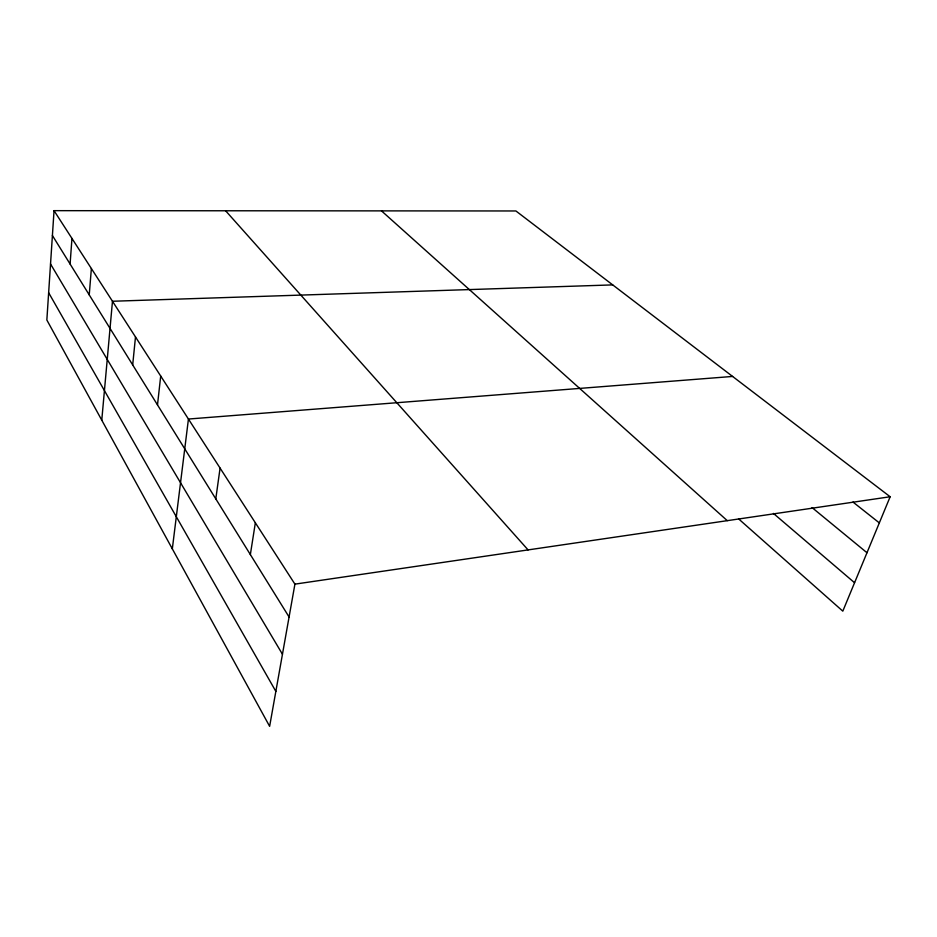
<?xml version="1.0" encoding="UTF-8"?>
<svg xmlns="http://www.w3.org/2000/svg" width="937" height="937" viewBox="0 0 937 937"><rect width="100%" height="100%" fill="white"/><g stroke="black" fill="none" stroke-linecap="round" stroke-linejoin="round"><path stroke-width="1.41" d="M54.041 210.661L46.85 320.009L269.633 726.339L294.921 584.138L54.041 210.661L515.9 210.966L890.15 496.751L842.808 611.147L738.579 518.864M70.088 264.011L71.962 238.443M89.238 294.874L91.369 268.532M101.77 420.163L112.475 301.257L612.716 284.895M132.691 364.915L135.49 336.945M157.498 404.889L160.707 376.042M172.326 548.848L188.442 419.038L732.593 376.44M215.791 498.859L220.078 468.09M250.355 554.575L255.356 522.776M294.921 584.138L890.15 496.751M852.986 502.056L879.328 522.893M812.039 507.573L866.983 552.736M773.423 513.417L854.567 582.744M381.488 210.872L727.276 520.656M225.606 210.766L528.081 549.902M52.402 235.515L289.076 616.991M50.528 263.988L282.459 654.249M48.642 292.707L275.853 691.401"/></g></svg>
